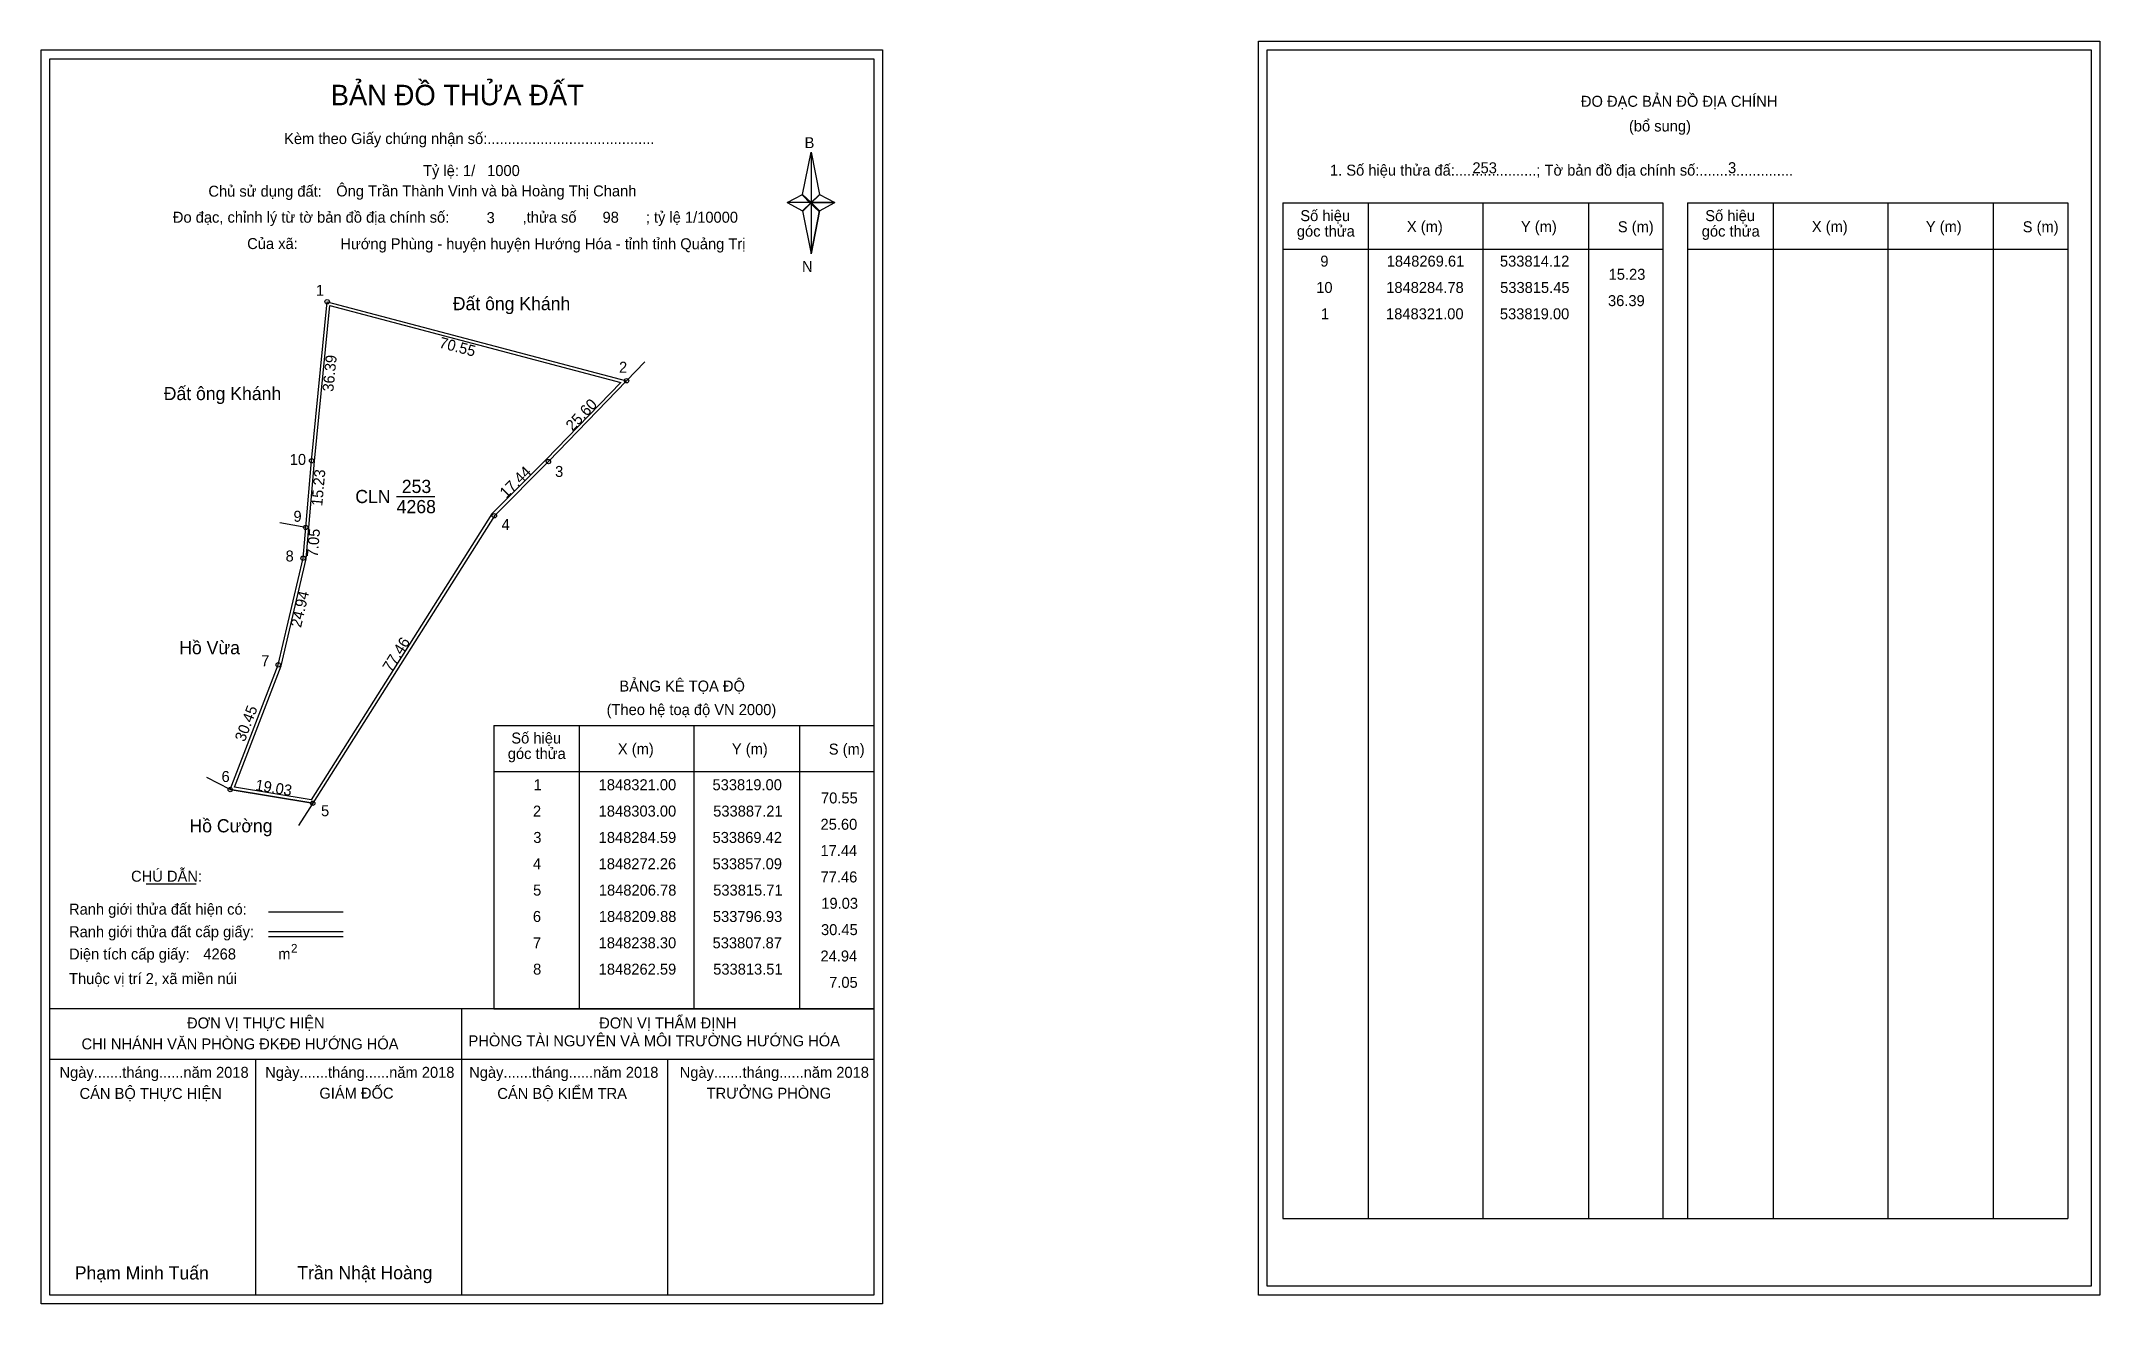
# Model space of a CAD drawing. Extents: x 533754 to 534223, y 1848093 to 1848380.
import ezdxf

# ---------------------------------------------------------------- set-up
doc = ezdxf.new("R2010")
doc.units = 0
for name, color, linetype in [('Level 1', 7, 'Continuous'), ('Level 10', 7, 'Continuous'), ('Level 11', 7, 'Continuous'), ('Level 13', 7, 'Continuous'), ('Level 27', 7, 'Continuous'), ('Level 3', 7, 'Continuous'), ('Level 36', 7, 'Continuous'), ('Level 49', 7, 'Continuous'), ('Level 53', 7, 'Continuous'), ('Level 55', 7, 'Continuous'), ('Level 6', 7, 'Continuous'), ('Level 63', 7, 'Continuous'), ('Level 9', 7, 'Continuous')]:
    doc.layers.add(name, color=color, linetype=linetype)

msp = doc.modelspace()

# ---------------------------------------------------------------- linework, layer by layer
at = {"layer": 'Level 1'}
for p, q in [((534033.17, 1848378.34), (534033.17, 1848378.34)), ((533755.85, 1848376.34), (533755.85, 1848376.34)), ((533927.27, 1848345.46), (533929.24, 1848355.1)), ((533929.24, 1848355.1), (533929.24, 1848343.58)), ((533929.24, 1848355.1), (533931.2, 1848345.46)), ((533923.83, 1848343.58), (533927.27, 1848345.46)), ((533927.27, 1848345.46), (533929.24, 1848343.58)), ((533929.09, 1848343.36), (533927.27, 1848345.24)), ((533931.06, 1848345.24), (533929.09, 1848343.36)), ((533929.09, 1848343.36), (533931.06, 1848345.24)), ((533931.2, 1848345.46), (533929.24, 1848343.58)), ((533929.24, 1848343.58), (533927.27, 1848341.74)), ((533929.09, 1848343.36), (533927.27, 1848341.52)), ((533927.27, 1848341.52), (533929.09, 1848343.36)), ((533927.27, 1848341.74), (533929.24, 1848331.88)), ((533931.06, 1848341.52), (533929.09, 1848343.36)), ((533929.24, 1848343.58), (533929.24, 1848331.88)), ((533929.24, 1848343.58), (533934.65, 1848343.58)), ((533929.24, 1848343.58), (533931.2, 1848341.74)), ((533931.2, 1848341.74), (533929.24, 1848331.88)), ((533931.2, 1848341.74), (533934.65, 1848343.58)), ((534036.7, 1848343.49), (534123.3, 1848343.49)), ((534056.29, 1848112.22), (534056.29, 1848343.49)), ((534082.37, 1848112.22), (534082.37, 1848343.49)), ((534106.34, 1848343.49), (534106.34, 1848112.22)), ((534123.3, 1848343.49), (534123.3, 1848112.22)), ((534128.96, 1848343.49), (534215.56, 1848343.49)), ((534148.55, 1848112.22), (534148.55, 1848343.49)), ((534174.62, 1848112.22), (534174.62, 1848343.49)), ((534198.6, 1848343.49), (534198.6, 1848112.22)), ((534215.56, 1848343.49), (534215.56, 1848112.22)), ((534036.7, 1848332.96), (534123.3, 1848332.96)), ((534128.96, 1848332.96), (534215.56, 1848332.96)), ((533856.94, 1848224.52), (533943.54, 1848224.52)), ((533876.53, 1848159.99), (533876.53, 1848224.52)), ((533902.6, 1848159.99), (533902.6, 1848224.52)), ((533926.58, 1848224.52), (533926.58, 1848159.99)), ((533856.94, 1848213.99), (533943.54, 1848213.99)), ((533777.77, 1848188.41), (533789.17, 1848188.41)), ((533805.63, 1848182.01), (533822.64, 1848182.01)), ((533805.63, 1848177.56), (533822.64, 1848177.56)), ((533805.63, 1848176.46), (533822.64, 1848176.46)), ((533862.67, 1848159.99), (533755.85, 1848159.99)), ((533943.54, 1848159.99), (533838.7, 1848159.99)), ((533849.7, 1848094.77), (533849.7, 1848159.99)), ((533856.94, 1848159.99), (533943.54, 1848159.99)), ((533943.55, 1848148.44), (533755.85, 1848148.44)), ((533802.77, 1848094.77), (533802.77, 1848148.44)), ((533896.62, 1848094.77), (533896.62, 1848148.44)), ((534036.7, 1848112.22), (534215.56, 1848112.22)), ((534220.87, 1848096.77), (534220.87, 1848096.77)), ((533943.54, 1848094.77), (533943.54, 1848094.77))]:
    msp.add_line(p, q, dxfattribs=at)
for points in [[(533927.27, 1848345.46), (533929.24, 1848355.1), (533929.24, 1848343.58)], [(533929.24, 1848343.58), (533931.2, 1848345.46), (533934.65, 1848343.58)], [(533923.83, 1848343.58), (533927.27, 1848341.74), (533929.24, 1848343.58)], [(533929.24, 1848343.58), (533929.24, 1848331.88), (533931.2, 1848341.74)]]:
    msp.add_lwpolyline(points, close=True, dxfattribs=at)
at = {"layer": 'Level 10'}
msp.add_line((533796.93, 1848209.88), (533815.71, 1848206.78), dxfattribs=at)
for points in [[(533815.71, 1848206.78), (533796.93, 1848209.88), (533807.87, 1848238.3), (533813.51, 1848262.59), (533814.12, 1848269.61), (533815.45, 1848284.78), (533819, 1848321), (533887.21, 1848303), (533869.42, 1848284.59), (533857.09, 1848272.26)], [(533815.37, 1848207.55), (533797.89, 1848210.43), (533808.54, 1848238.09), (533814.2, 1848262.48), (533814.82, 1848269.55), (533816.15, 1848284.72), (533819.62, 1848320.11), (533885.88, 1848302.63), (533868.92, 1848285.08), (533856.54, 1848272.7)]]:
    msp.add_lwpolyline(points, close=True, dxfattribs=at)
at = {"layer": 'Level 11'}
for centre in [(533819, 1848321), (533887.21, 1848303), (533815.45, 1848284.78), (533869.42, 1848284.59), (533814.12, 1848269.61), (533857.09, 1848272.26), (533813.51, 1848262.59), (533807.87, 1848238.3), (533796.93, 1848209.88), (533815.71, 1848206.78), (533815.71, 1848206.78)]:
    msp.add_circle(centre, 0.5, dxfattribs=at)
at = {"layer": 'Level 27'}
for p, q in [((533887.21, 1848303), (533891.38, 1848307.32)), ((533814.12, 1848269.61), (533808.2, 1848270.61)), ((533796.93, 1848209.88), (533791.59, 1848212.62)), ((533815.71, 1848206.78), (533812.51, 1848201.71))]:
    msp.add_line(p, q, dxfattribs=at)
at = {"layer": 'Level 3'}
for p, q in [((534036.7, 1848343.49), (534036.7, 1848112.22)), ((534128.96, 1848343.49), (534128.96, 1848112.22)), ((533856.94, 1848224.52), (533856.94, 1848159.99))]:
    msp.add_line(p, q, dxfattribs=at)
at = {"layer": 'Level 63'}
for points in [[(533753.85, 1848378.34), (533945.55, 1848378.34), (533945.55, 1848092.77), (533753.85, 1848092.77)], [(534031.17, 1848380.34), (534222.87, 1848380.34), (534222.87, 1848094.77), (534031.17, 1848094.77)], [(534033.17, 1848378.34), (534220.87, 1848378.34), (534220.87, 1848096.77), (534033.17, 1848096.77)], [(533755.85, 1848376.34), (533943.55, 1848376.34), (533943.55, 1848094.77), (533755.85, 1848094.77)]]:
    msp.add_lwpolyline(points, close=True, dxfattribs=at)
at = {"layer": 'Level 9'}
msp.add_line((533834.81, 1848276.64), (533843.5, 1848276.64), dxfattribs=at)

# ---------------------------------------------------------------- texts
at = {"layer": 'Level 1'}
for s, height, p in [('BẢN ĐỒ THỬA ĐẤT', 4.6657, (533819.81, 1848365.75)), ('ĐO ĐẠC BẢN ĐỒ ĐỊA CHÍNH', 2.5, (534104.65, 1848365.4)), ('Kèm theo Giấy chứng nhận số:.........................................', 2.5, (533809.2, 1848356.92)), ('(bổ sung)', 2.5, (534115.59, 1848359.78)), ('B', 2.5, (533927.78, 1848355.98)), ('1. Số hiệu thửa đấ:....................; Tờ bản đồ địa chính số:.......................', 2.5, (534047.48, 1848349.72)), ('Chủ sử dụng đất:', 2.5, (533791.94, 1848344.93)), ('Đo đạc, chỉnh lý từ tờ bản đồ địa chính số:                  ,thửa số                 ; tỷ lệ 1/10000', 2.5, (533783.85, 1848339)), ('Số hiệu', 2.5, (534040.72, 1848339.36)), ('Số hiệu', 2.5, (534132.98, 1848339.36)), ('Của xã:', 2.5, (533800.78, 1848333)), ('góc thửa', 2.5, (534039.93, 1848335.83)), ('X (m)', 2.5, (534065, 1848336.88)), ('Y (m)', 2.5, (534090.98, 1848336.88)), ('S (m)', 2.5, (534113.06, 1848336.83)), ('góc thửa', 2.5, (534132.18, 1848335.83)), ('X (m)', 2.5, (534157.26, 1848336.88)), ('Y (m)', 2.5, (534183.23, 1848336.88)), ('S (m)', 2.5, (534205.31, 1848336.83)), ('N', 2.5, (533927.18, 1848327.81)), ('BẢNG KÊ TỌA ĐỘ', 2.5, (533885.58, 1848232.22)), ('(Theo hệ toạ độ VN 2000)', 2.5, (533882.67, 1848226.86)), ('Số hiệu', 2.5, (533860.96, 1848220.38)), ('góc thửa', 2.5, (533860.16, 1848216.85)), ('X (m)', 2.5, (533885.24, 1848217.91)), ('Y (m)', 2.5, (533911.21, 1848217.91)), ('S (m)', 2.5, (533933.29, 1848217.86)), ('CHÚ DẪN:', 2.5, (533774.33, 1848188.91)), ('Ranh giới thửa đất hiện có:', 2.5, (533760.19, 1848181.41)), ('Ranh giới thửa đất cấp giấy:', 2.5, (533760.19, 1848176.27)), ('Diện tích cấp giấy:', 2.5, (533760.19, 1848171.19)), ('m', 2.5, (533807.85, 1848171.22)), ('2', 2, (533810.75, 1848172.73)), ('Thuộc vị trí 2, xã miền núi', 2.5, (533760.19, 1848165.59)), ('ĐƠN VỊ THỰC HIỆN', 2.5, (533787.08, 1848155.48)), ('ĐƠN VỊ THẨM ĐỊNH', 2.5, (533880.98, 1848155.48)), ('CHI NHÁNH VĂN PHÒNG ĐKĐĐ HƯỚNG HÓA', 2.5, (533763.04, 1848150.72)), ('PHÒNG TÀI NGUYÊN VÀ MÔI TRƯỜNG HƯỚNG HÓA', 2.5, (533851.21, 1848151.41)), ('Ngày.......tháng......năm 2018', 2.5, (533758.01, 1848144.24)), ('Ngày.......tháng......năm 2018', 2.5, (533804.89, 1848144.24)), ('Ngày.......tháng......năm 2018', 2.5, (533851.36, 1848144.24)), ('Ngày.......tháng......năm 2018', 2.5, (533899.32, 1848144.24)), ('CÁN BỘ THỰC HIỆN', 2.5, (533762.59, 1848139.43)), ('GIÁM ĐỐC', 2.5, (533817.23, 1848139.49)), ('CÁN BỘ KIỂM TRA', 2.5, (533857.77, 1848139.43)), ('TRƯỞNG PHÒNG', 2.5, (533905.46, 1848139.49)), ('Phạm Minh Tuấn', 3, (533761.5, 1848098.31)), ('Trần Nhật Hoàng', 3, (533812.2, 1848098.36))]:
    msp.add_text(s, height=height, dxfattribs=at).set_placement(p)
at = {"layer": 'Level 11'}
msp.add_text('Tỷ lệ: 1/', height=2.5, dxfattribs=at).set_placement((533840.85, 1848349.61))
at = {"layer": 'Level 13'}
for s, p in [('253', (533836.01, 1848277.44)), ('CLN', (533825.42, 1848275.14)), ('4268', (533834.85, 1848272.84))]:
    msp.add_text(s, height=3, dxfattribs=at).set_placement(p)
at = {"layer": 'Level 36'}
for s, p in [('Đất ông Khánh', (533847.63, 1848319.08)), ('Đất ông Khánh', (533781.77, 1848298.6)), ('Hồ Vừa', (533785.3, 1848240.72)), ('Hồ Cường', (533787.63, 1848200.15))]:
    msp.add_text(s, height=3, dxfattribs=at).set_placement(p)
at = {"layer": 'Level 49'}
for s, rotation, p in [('70.55', 345.2172, (533844.35, 1848310.6)), ('36.39', 84.4022, (533820.4, 1848300.42)), ('25.60', 45.9812, (533874.9, 1848291.41)), ('15.23', 84.9895, (533817.88, 1848274.38)), ('17.44', 45, (533859.8, 1848276.1)), ('7.05', 85.0338, (533816.83, 1848262.72)), ('24.94', 76.9279, (533813.03, 1848246.64)), ('77.46', 57.7092, (533833.54, 1848236.49)), ('30.45', 68.9463, (533800.2, 1848220.61)), ('19.03', 350.6268, (533802.5, 1848209.77))]:
    msp.add_text(s, height=2.5, rotation=rotation, dxfattribs=at).set_placement(p)
at = {"layer": 'Level 53'}
for s, p in [('9', (534045.28, 1848329)), ('1848269.61', (534060.41, 1848329)), ('533814.12', (534086.2, 1848329)), ('15.23', (534110.97, 1848326)), ('10', (534044.34, 1848323)), ('1848284.78', (534060.29, 1848323)), ('533815.45', (534086.25, 1848323)), ('36.39', (534110.82, 1848320)), ('1', (534045.43, 1848317)), ('1848321.00', (534060.25, 1848317)), ('533819.00', (534086.19, 1848317)), ('1', (533866.04, 1848209.74)), ('1848321.00', (533880.86, 1848209.74)), ('533819.00', (533906.8, 1848209.74)), ('70.55', (533931.52, 1848206.74)), ('2', (533865.89, 1848203.74)), ('1848303.00', (533880.86, 1848203.74)), ('533887.21', (533906.96, 1848203.74)), ('3', (533865.97, 1848197.74)), ('1848284.59', (533880.87, 1848197.74)), ('533869.42', (533906.81, 1848197.74)), ('25.60', (533931.41, 1848200.74)), ('17.44', (533931.4, 1848194.74)), ('4', (533865.88, 1848191.74)), ('1848272.26', (533880.86, 1848191.74)), ('533857.09', (533906.82, 1848191.74)), ('77.46', (533931.42, 1848188.74)), ('5', (533865.93, 1848185.74)), ('1848206.78', (533880.9, 1848185.74)), ('533815.71', (533906.96, 1848185.74)), ('19.03', (533931.58, 1848182.74)), ('6', (533865.88, 1848179.74)), ('1848209.88', (533880.9, 1848179.74)), ('533796.93', (533906.89, 1848179.74)), ('7', (533865.9, 1848173.74)), ('1848238.30', (533880.86, 1848173.74)), ('533807.87', (533906.82, 1848173.74)), ('30.45', (533931.52, 1848176.74)), ('24.94', (533931.4, 1848170.74)), ('8', (533865.92, 1848167.74)), ('1848262.59', (533880.87, 1848167.74)), ('533813.51', (533906.96, 1848167.74)), ('7.05', (533933.37, 1848164.74))]:
    msp.add_text(s, height=2.5, dxfattribs=at).set_placement(p)
at = {"layer": 'Level 55'}
for s, height, p in [('1', 0.4, (533818.89, 1848321)), ('0', 0.11, (533818.96, 1848320.89)), ('0', 0.11, (533818.96, 1848320.89)), ('0', 0.11, (533818.96, 1848320.89)), ('2', 0.4, (533887.07, 1848303)), ('0', 0.11, (533887.17, 1848302.89)), ('0', 0.11, (533887.17, 1848302.89)), ('10', 0.4, (533815.17, 1848284.78)), ('0', 0.11, (533815.41, 1848284.67)), ('0', 0.11, (533815.41, 1848284.67)), ('3', 0.4, (533869.3, 1848284.59)), ('0', 0.11, (533869.38, 1848284.48)), ('9', 0.4, (533813.98, 1848269.61)), ('0', 0.11, (533814.08, 1848269.5)), ('0', 0.11, (533814.08, 1848269.5)), ('0', 0.11, (533814.08, 1848269.5)), ('0', 0.11, (533814.08, 1848269.5)), ('4', 0.4, (533856.95, 1848272.26)), ('0', 0.11, (533857.05, 1848272.15)), ('8', 0.4, (533813.38, 1848262.59)), ('0', 0.11, (533813.47, 1848262.48)), ('0', 0.11, (533813.47, 1848262.48)), ('7', 0.4, (533807.74, 1848238.3)), ('0', 0.11, (533807.83, 1848238.19)), ('0', 0.11, (533807.83, 1848238.19)), ('6', 0.4, (533796.79, 1848209.88)), ('0', 0.11, (533796.89, 1848209.77)), ('0', 0.11, (533796.89, 1848209.77)), ('0', 0.11, (533796.89, 1848209.77)), ('5', 0.4, (533815.58, 1848206.78)), ('0', 0.11, (533815.67, 1848206.67)), ('0', 0.11, (533815.67, 1848206.67))]:
    msp.add_text(s, height=height, dxfattribs=at).set_placement(p)
at = {"layer": 'Level 6'}
for s, p in [('1000', (533855.45, 1848349.63)), ('253', (534079.93, 1848350.26)), ('3', (534138.17, 1848350.28)), ('Ông Trần Thành Vinh và bà Hoàng Thị Chanh', (533821.07, 1848344.99)), ('3', (533855.33, 1848338.91)), ('98', (533881.74, 1848338.99)), (' Hướng Phùng - huyện huyện Hướng Hóa - tỉnh tỉnh Quảng Trị', (533821.08, 1848332.95)), ('4268', (533790.79, 1848171.2))]:
    msp.add_text(s, height=2.5, dxfattribs=at).set_placement(p)
at = {"layer": 'Level 9'}
for s, p in [('1', (533816.44, 1848322.35)), ('2', (533885.5, 1848304.83)), ('10', (533810.48, 1848283.83)), ('3', (533870.93, 1848281.1)), ('9', (533811.32, 1848270.89)), ('4', (533858.73, 1848269.01)), ('8', (533809.53, 1848261.84)), ('7', (533803.97, 1848237.99)), ('6', (533794.94, 1848211.62)), ('5', (533817.61, 1848203.82))]:
    msp.add_text(s, height=2.5, dxfattribs=at).set_placement(p)

doc.saveas('drawing.dxf')
